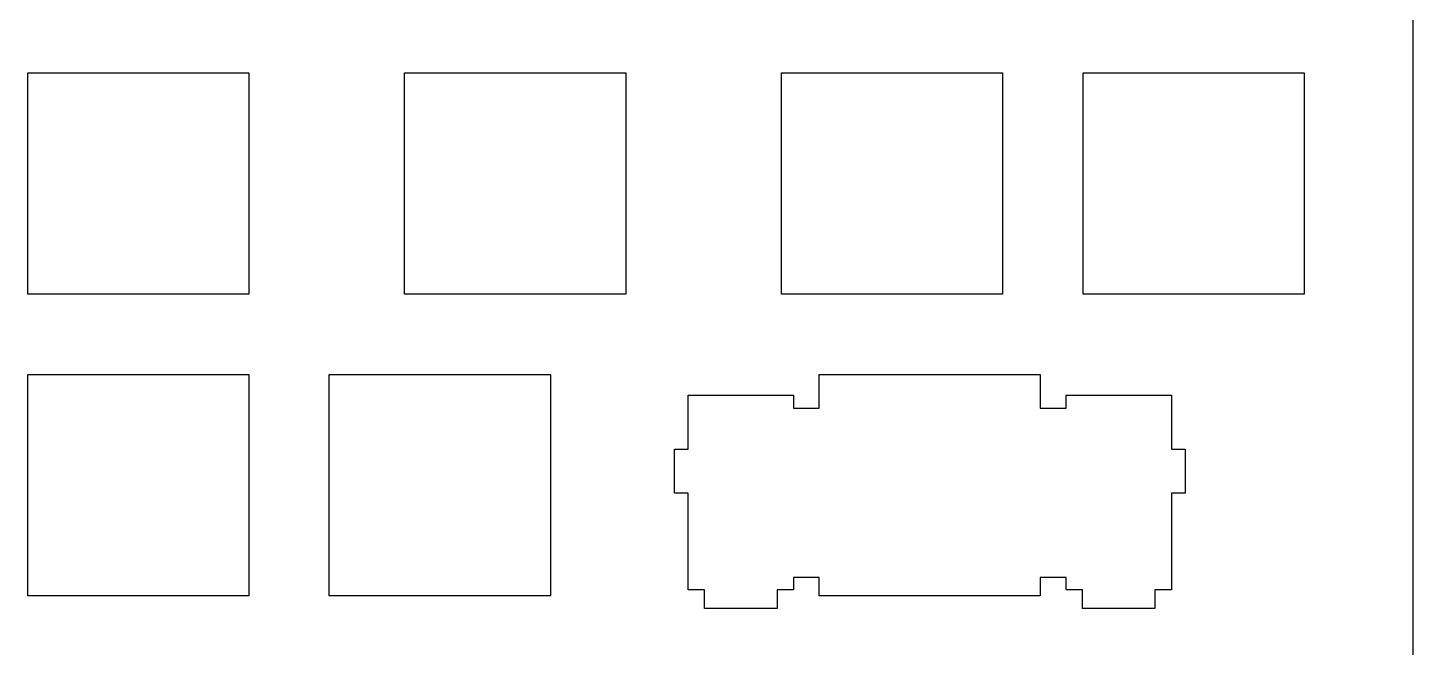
# Model space of a CAD drawing. Extents: x 22 to 393, y -202 to -22.
# Drawn here: x 305 to 392.5, y -112.1 to -73 of the extents above; entities that cross this region are included whole.
import ezdxf

# ---------------------------------------------------------------- set-up
doc = ezdxf.new("R2010")
doc.units = 0
doc.layers.get('0').update_dxf_attribs({"linetype": 'CONTINUOUS'})

msp = doc.modelspace()

# ---------------------------------------------------------------- linework, layer by layer
at = {"color": 7}
for points in [[(392.49858, -157.148459), (392.49858, -27.148719)], [(304.95748, -89.858779), (304.95748, -75.888779)], [(304.95748, -75.888779), (318.92748, -75.888779)], [(318.92748, -75.888779), (318.92748, -89.858779)], [(328.76998, -89.858779), (328.76998, -75.888779)], [(328.76998, -75.888779), (342.73998, -75.888779)], [(342.73998, -75.888779), (342.73998, -89.858779)], [(318.92748, -89.858779), (304.95748, -89.858779)], [(342.73998, -89.858779), (328.76998, -89.858779)], [(324.00748, -108.908779), (324.00748, -94.938779)], [(324.00748, -94.938779), (337.97748, -94.938779)], [(337.97748, -94.938779), (337.97748, -108.908779)], [(354.965, -97.046979), (354.965, -94.938779)], [(354.965, -94.938779), (368.935, -94.938779)], [(368.935, -94.938779), (368.935, -97.046979)], [(346.6846, -96.234179), (353.3394, -96.234179)], [(346.6846, -99.637779), (346.6846, -96.234179)], [(353.3394, -96.234179), (353.3394, -97.046979)], [(370.5606, -96.234179), (377.2154, -96.234179)], [(370.5606, -97.046979), (370.5606, -96.234179)], [(377.2154, -96.234179), (377.2154, -99.637779)], [(353.3394, -97.046979), (354.965, -97.046979)], [(368.935, -97.046979), (370.5606, -97.046979)], [(345.821, -99.637779), (346.6846, -99.637779)], [(345.821, -102.431779), (345.821, -99.637779)], [(377.2154, -99.637779), (378.079, -99.637779)], [(378.079, -99.637779), (378.079, -102.431779)], [(346.6846, -102.431779), (345.821, -102.431779)], [(346.6846, -108.527779), (346.6846, -102.431779)], [(377.2154, -102.431779), (377.2154, -108.527779)], [(378.079, -102.431779), (377.2154, -102.431779)], [(347.726, -108.527779), (346.6846, -108.527779)], [(347.726, -109.696179), (347.726, -108.527779)], [(352.298, -108.527779), (352.298, -109.696179)], [(353.3394, -108.527779), (352.298, -108.527779)], [(353.3394, -107.740379), (353.3394, -108.527779)], [(354.965, -107.740379), (353.3394, -107.740379)], [(354.965, -108.908779), (354.965, -107.740379)], [(368.935, -107.740379), (368.935, -108.908779)], [(370.5606, -107.740379), (368.935, -107.740379)], [(370.5606, -108.527779), (370.5606, -107.740379)], [(371.602, -108.527779), (370.5606, -108.527779)], [(371.602, -109.696179), (371.602, -108.527779)], [(376.174, -108.527779), (376.174, -109.696179)], [(377.2154, -108.527779), (376.174, -108.527779)], [(337.97748, -108.908779), (324.00748, -108.908779)], [(368.935, -108.908779), (354.965, -108.908779)], [(352.298, -109.696179), (347.726, -109.696179)], [(376.174, -109.696179), (371.602, -109.696179)]]:
    msp.add_lwpolyline(points, dxfattribs=at)
for points in [[(352.58248, -75.888779), (366.55248, -75.888779), (366.55248, -89.858779), (352.58248, -89.858779)], [(371.63248, -75.888779), (385.60248, -75.888779), (385.60248, -89.858779), (371.63248, -89.858779)], [(304.95748, -94.938779), (318.92748, -94.938779), (318.92748, -108.908779), (304.95748, -108.908779)]]:
    msp.add_lwpolyline(points, close=True, dxfattribs=at)

doc.saveas('drawing.dxf')
